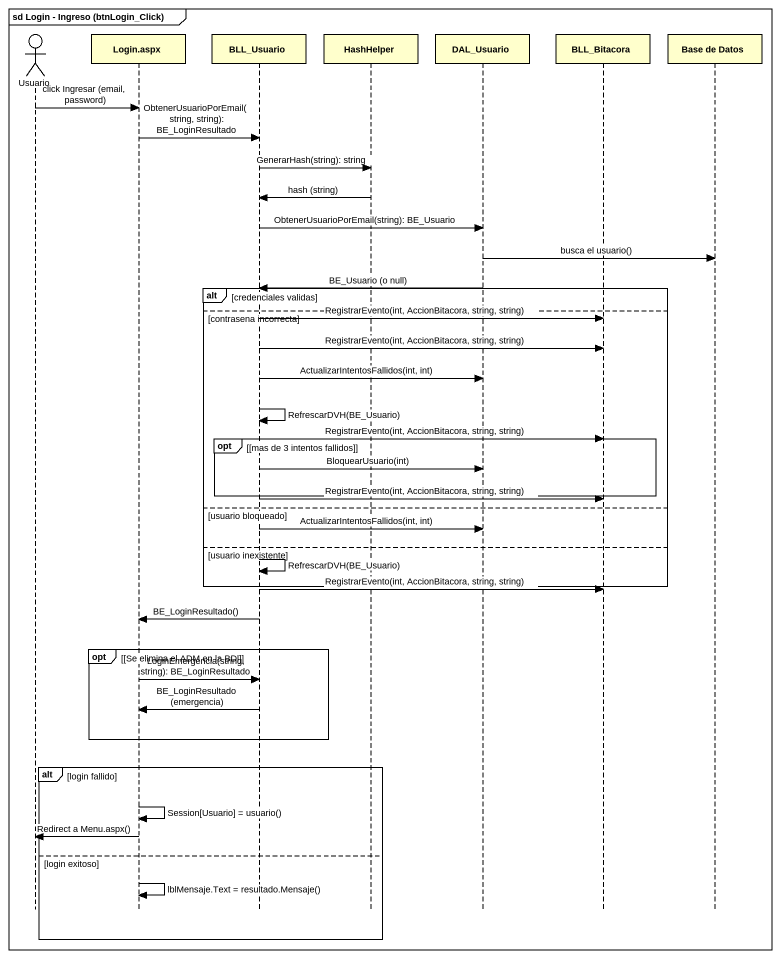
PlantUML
@startuml
mainframe sd Login - Ingreso (btnLogin_Click)
hide footbox
actor Usuario
participant "Login.aspx" as Login_aspx
participant BLL_Usuario
participant HashHelper
participant DAL_Usuario
participant BLL_Bitacora
participant "Base de Datos" as Base_de_Datos

Usuario -> Login_aspx : click Ingresar (email, password)
Login_aspx -> BLL_Usuario : ObtenerUsuarioPorEmail(string, string): BE_LoginResultado
BLL_Usuario -> HashHelper : GenerarHash(string): string
HashHelper -> BLL_Usuario : hash (string)
BLL_Usuario -> DAL_Usuario : ObtenerUsuarioPorEmail(string): BE_Usuario
DAL_Usuario -> Base_de_Datos : busca el usuario()
alt credenciales validas
  DAL_Usuario -> BLL_Usuario : BE_Usuario (o null)
else contrasena incorrecta
  BLL_Usuario -> BLL_Bitacora : RegistrarEvento(int, AccionBitacora, string, string)
  BLL_Usuario -> BLL_Bitacora : RegistrarEvento(int, AccionBitacora, string, string)
  BLL_Usuario -> DAL_Usuario : ActualizarIntentosFallidos(int, int)
  BLL_Usuario -> BLL_Usuario : RefrescarDVH(BE_Usuario)
  opt [mas de 3 intentos fallidos]
    BLL_Usuario -> BLL_Bitacora : RegistrarEvento(int, AccionBitacora, string, string)
    BLL_Usuario -> DAL_Usuario : BloquearUsuario(int)
  end
  BLL_Usuario -> BLL_Bitacora : RegistrarEvento(int, AccionBitacora, string, string)
else usuario bloqueado
  BLL_Usuario -> DAL_Usuario : ActualizarIntentosFallidos(int, int)
else usuario inexistente
  BLL_Usuario -> BLL_Usuario : RefrescarDVH(BE_Usuario)
end
BLL_Usuario -> BLL_Bitacora : RegistrarEvento(int, AccionBitacora, string, string)
BLL_Usuario -> Login_aspx : BE_LoginResultado()
opt [Se elimina el ADM en la BDl]
  Login_aspx -> BLL_Usuario : LoginEmergencia(string, string): BE_LoginResultado
  BLL_Usuario -> Login_aspx : BE_LoginResultado (emergencia)
end
alt login fallido
  Login_aspx -> Login_aspx : Session[Usuario] = usuario()
  Login_aspx -> Usuario : Redirect a Menu.aspx()
else login exitoso
  Login_aspx -> Login_aspx : lblMensaje.Text = resultado.Mensaje()
end
@enduml
